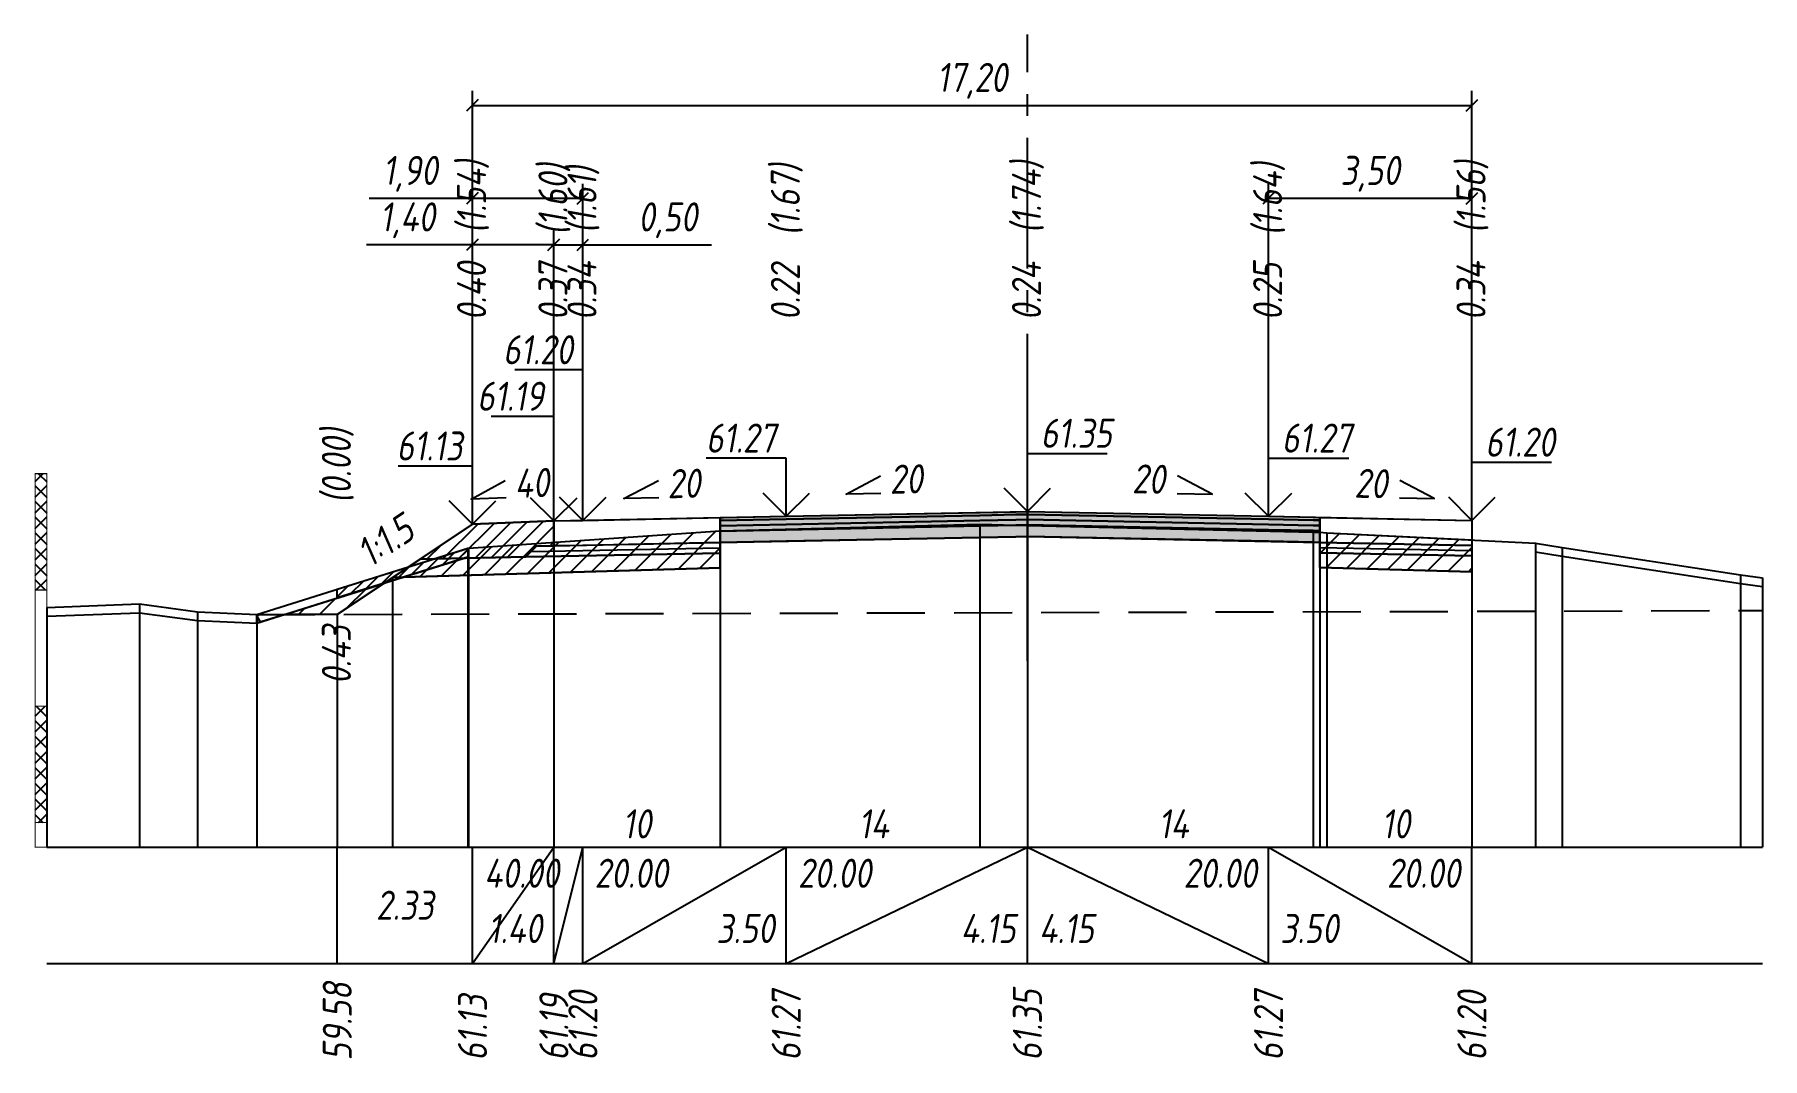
# Model space of a CAD drawing. Extents: x -717 to 1451, y -133302 to 233.
# Drawn here: x 78.9 to 227.6, y -58308.2 to -58220.1 of the extents above; entities that cross this region are included whole.
import ezdxf
from ezdxf.enums import TextEntityAlignment as Align

# ---------------------------------------------------------------- set-up
doc = ezdxf.new("R2010")
doc.units = 0
doc.linetypes.add('осевая2', pattern=[1.125, 0.75, -0.125, 0.125, -0.125])
doc.linetypes.add('штриховая', pattern=[0.75, 0.5, -0.25])
for name, color, linetype in [('Интерполированный поперечник', 2, 'Continuous'), ('Код_514', 1, 'Continuous'), ('Контур_0', 7, 'Continuous'), ('Контур_2521', 7, 'Continuous'), ('Контур_2564', 7, 'Continuous'), ('Контур_2660', 7, 'Continuous'), ('Контур_2665', 7, 'Continuous'), ('Контур_400', 7, 'Continuous'), ('Контур_508', 7, 'Continuous'), ('Контур_512', 7, 'Continuous'), ('Контур_513', 7, 'Continuous'), ('Контур_818', 7, 'Continuous'), ('Красный поперечник', 1, 'Continuous'), ('Линейка абсолютных высот', 7, 'Continuous'), ('Объём_2501', 7, 'Continuous'), ('Объём_2564', 7, 'Continuous'), ('Объём_2650', 7, 'Continuous'), ('Объём_2660', 7, 'Continuous'), ('Объём_2661', 7, 'Continuous'), ('Объём_2665', 7, 'Continuous'), ('Объём_2666', 7, 'Continuous'), ('Объём_2667', 7, 'Continuous'), ('Объём_2668', 7, 'Continuous'), ('Объём_2669', 7, 'Continuous'), ('Объём_2675', 7, 'Continuous'), ('Объём_2753', 7, 'Continuous'), ('Ось', 1, 'осевая2'), ('Откосы', 7, 'Continuous'), ('Отметки покрытия', 7, 'Continuous'), ('Рабочие отметки', 7, 'Continuous'), ('Рабочие отметки доп.', 7, 'Continuous'), ('Слои выравнивания', 7, 'Continuous'), ('Таблица', 7, 'Continuous'), ('Уклоны проезжей части', 7, 'Continuous'), ('Черный поперечник', 3, 'Continuous')]:
    doc.layers.add(name, color=color, linetype=linetype)
for name, color, linetype, true_color in [('Контур_2540', 2, 'Continuous', 0xffff00), ('Контур_2560', 2, 'Continuous', 0xffff00), ('Контур_2561', 7, 'Continuous', 0xff8040), ('Контур_2562', 3, 'Continuous', 0x00ff00), ('Контур_2563', 7, 'Continuous', 0xff8000), ('Контур_2570', 7, 'Continuous', 0x80ff00), ('Контур_2725', 7, 'Continuous', 0x323232), ('Контур_2736', 4, 'Continuous', 0x00ffff), ('Контур_2737', 4, 'Continuous', 0x00ffff), ('Контур_2738', 4, 'Continuous', 0x00ffff), ('Контур_2739', 4, 'Continuous', 0x00ffff), ('Контур_2741', 4, 'Continuous', 0x00ffff), ('Контур_2742', 4, 'Continuous', 0x00ffff), ('Контур_2743', 4, 'Continuous', 0x00ffff), ('Контур_2744', 7, 'Continuous', 0xa4ffff), ('Контур_2745', 7, 'Continuous', 0xa4ffff), ('Контур_2747', 4, 'Continuous', 0x00ffff), ('Контур_2748', 4, 'Continuous', 0x00ffff), ('Контур_2749', 4, 'Continuous', 0x00ffff), ('Контур_2750', 4, 'Continuous', 0x00ffff), ('Контур_2751', 4, 'Continuous', 0x00ffff), ('Контур_2752', 4, 'Continuous', 0x00ffff), ('Контур_2760', 7, 'Continuous', 0x323232), ('Контур_2761', 7, 'Continuous', 0x323232), ('Контур_2762', 7, 'Continuous', 0x323232), ('Контур_2763', 7, 'Continuous', 0x323232), ('Контур_402', 7, 'Continuous', 0xff6464), ('Контур_703', 4, 'Continuous', 0x00ffff), ('Контур_705', 4, 'Continuous', 0x00ffff), ('Контур_707', 4, 'Continuous', 0x00ffff), ('Контур_720', 131, 'Continuous', 0xaaffff), ('Объём_2500', 7, 'Continuous', 0xc0c0c0), ('Объём_2520', 7, 'Continuous', 0x80ffff), ('Объём_2540', 2, 'Continuous', 0xffff00), ('Объём_2560', 2, 'Continuous', 0xffff00), ('Объём_2561', 7, 'Continuous', 0xff8040), ('Объём_2562', 3, 'Continuous', 0x00ff00), ('Объём_2563', 7, 'Continuous', 0xff8000), ('Объём_2570', 7, 'Continuous', 0x80ff00), ('Объём_2600', 7, 'Continuous', 0x808000), ('Объём_2746', 2, 'Continuous', 0xffff00)]:
    doc.layers.add(name, color=color, linetype=linetype, true_color=true_color)
doc.styles.get("Standard").update_dxf_attribs({"font": 'txt', "height": 2.5})
doc.styles.add('М', font='romand.shx', dxfattribs={"width": 0.8, "oblique": 10, "height": 2.5})
doc.dimstyles.new('ISO-25', dxfattribs={"dimtxt": 2.5, "dimasz": 2.5, "dimexe": 1.25, "dimexo": 0.625, "dimtad": 1, "dimtxsty": 'Standard', "dimcen": 2.5, "dimadec": 0, "dimazin": 0, "dimtfac": 1, "dimtmove": 0, "dimatfit": 3, "dimfxl": 1, "dimarcsym": 0})
pattern_1 = [(45.0000013, (0, 0), (-0.67351924, 0.673519211), []), (135.0000003, (0, 0), (-0.673519222, -0.67351923), [])]

# ---------------------------------------------------------------- blocks, each defined once
blk = doc.blocks.new('_Oblique')
at = {"color": 0, "linetype": 'ByBlock', "lineweight": -2}
blk.add_line((-0.5, -0.5), (0.5, 0.5), dxfattribs=at)
blk = doc.blocks.new('*D1393')
at = {"color": 0, "lineweight": -2, "transparency": 16777216}
for p, q in [((116.63, -58261.66), (116.63, -58236.94)), ((123.63, -58261.38), (123.63, -58236.94)), ((116.63, -58238.19), (107.5, -58238.19)), ((123.63, -58238.19), (116.63, -58238.19))]:
    blk.add_line(p, q, dxfattribs=at)
at = {"layer": 'Defpoints', "color": 0, "transparency": 16777216}
for p in [(123.63, -58238.19), (116.63, -58262.29), (123.63, -58262.01)]:
    blk.add_point(p, dxfattribs=at)
at = {"color": 0, "lineweight": -2, "transparency": 16777216, "rotation": 180}
blk.add_blockref('_Oblique', (116.63, -58238.19), dxfattribs=at)
at = {"color": 0, "lineweight": -2, "transparency": 16777216}
blk.add_blockref('_Oblique', (123.63, -58238.19), dxfattribs=at)
at = {"color": 0, "transparency": 16777216, "insert": (111.04, -58236.08), "char_height": 2.5, "width": 8.75, "attachment_point": 5, "style": 'М'}
blk.add_mtext('1,40', dxfattribs=at)
blk = doc.blocks.new('*D1394')
at = {"color": 0, "lineweight": -2, "transparency": 16777216}
for p, q in [((123.63, -58261.38), (123.63, -58236.94)), ((126.13, -58261.33), (126.13, -58236.94)), ((123.63, -58238.19), (126.13, -58238.19)), ((126.13, -58238.19), (137.2, -58238.19))]:
    blk.add_line(p, q, dxfattribs=at)
at = {"layer": 'Defpoints', "color": 0, "transparency": 16777216}
for p in [(126.13, -58238.19), (123.63, -58262.01), (126.13, -58261.96)]:
    blk.add_point(p, dxfattribs=at)
at = {"color": 0, "lineweight": -2, "transparency": 16777216, "rotation": 180}
blk.add_blockref('_Oblique', (123.63, -58238.19), dxfattribs=at)
at = {"color": 0, "lineweight": -2, "transparency": 16777216}
blk.add_blockref('_Oblique', (126.13, -58238.19), dxfattribs=at)
at = {"color": 0, "transparency": 16777216, "insert": (133.44, -58236.08), "char_height": 2.5, "width": 9.1667, "attachment_point": 5, "style": 'М'}
blk.add_mtext('0,50', dxfattribs=at)
blk = doc.blocks.new('*D1395')
at = {"color": 0, "lineweight": -2, "transparency": 16777216}
for p, q in [((185.13, -58260.98), (185.13, -58232.94)), ((202.63, -58261.33), (202.63, -58232.94)), ((202.63, -58234.19), (185.13, -58234.19))]:
    blk.add_line(p, q, dxfattribs=at)
at = {"layer": 'Defpoints', "color": 0, "transparency": 16777216}
for p in [(185.13, -58234.19), (185.13, -58261.61), (202.63, -58261.96)]:
    blk.add_point(p, dxfattribs=at)
at = {"color": 0, "lineweight": -2, "transparency": 16777216, "rotation": 180}
blk.add_blockref('_Oblique', (185.13, -58234.19), dxfattribs=at)
at = {"color": 0, "lineweight": -2, "transparency": 16777216}
blk.add_blockref('_Oblique', (202.63, -58234.19), dxfattribs=at)
at = {"color": 0, "transparency": 16777216, "insert": (193.88, -58232.08), "char_height": 2.5, "width": 9.5833, "attachment_point": 5, "style": 'М'}
blk.add_mtext('3,50', dxfattribs=at)
blk = doc.blocks.new('*D1396')
at = {"color": 0, "lineweight": -2, "transparency": 16777216}
for p, q in [((116.63, -58261.66), (116.63, -58232.94)), ((126.13, -58261.33), (126.13, -58232.94)), ((116.63, -58234.19), (107.74, -58234.19)), ((126.13, -58234.19), (116.63, -58234.19))]:
    blk.add_line(p, q, dxfattribs=at)
at = {"layer": 'Defpoints', "color": 0, "transparency": 16777216}
for p in [(126.13, -58234.19), (116.63, -58262.29), (126.13, -58261.96)]:
    blk.add_point(p, dxfattribs=at)
at = {"color": 0, "lineweight": -2, "transparency": 16777216, "rotation": 180}
blk.add_blockref('_Oblique', (116.63, -58234.19), dxfattribs=at)
at = {"color": 0, "lineweight": -2, "transparency": 16777216}
blk.add_blockref('_Oblique', (126.13, -58234.19), dxfattribs=at)
at = {"color": 0, "transparency": 16777216, "insert": (111.28, -58232.08), "char_height": 2.5, "width": 8.75, "attachment_point": 5, "style": 'М'}
blk.add_mtext('1,90', dxfattribs=at)
blk = doc.blocks.new('*D1397')
at = {"color": 0, "lineweight": -2, "transparency": 16777216}
for p, q in [((116.63, -58261.66), (116.63, -58224.94)), ((202.63, -58261.33), (202.63, -58224.94)), ((116.63, -58226.19), (202.63, -58226.19))]:
    blk.add_line(p, q, dxfattribs=at)
at = {"layer": 'Defpoints', "color": 0, "transparency": 16777216}
for p in [(202.63, -58226.19), (116.63, -58262.29), (202.63, -58261.96)]:
    blk.add_point(p, dxfattribs=at)
at = {"color": 0, "lineweight": -2, "transparency": 16777216, "rotation": 180}
blk.add_blockref('_Oblique', (116.63, -58226.19), dxfattribs=at)
at = {"color": 0, "lineweight": -2, "transparency": 16777216}
blk.add_blockref('_Oblique', (202.63, -58226.19), dxfattribs=at)
at = {"color": 0, "transparency": 16777216, "insert": (159.63, -58224.08), "char_height": 2.5, "width": 11.25, "attachment_point": 5, "style": 'М'}
blk.add_mtext('17,20', dxfattribs=at)

msp = doc.modelspace()

# ---------------------------------------------------------------- hatches: boundary and pattern name
at = {"layer": 'Линейка абсолютных высот'}
h = msp.add_hatch(dxfattribs=at)
h.set_pattern_fill('ANSI37', scale=0.3, style=0)
h.set_pattern_definition(pattern_1)
h.paths.add_polyline_path([(80, -58267.877), (80, -58257.877), (79, -58257.877), (79, -58267.877)])
h = msp.add_hatch(dxfattribs=at)
h.set_pattern_fill('ANSI37', scale=0.3, style=0)
h.set_pattern_definition(pattern_1)
h.paths.add_polyline_path([(80, -58287.877), (80, -58277.877), (79, -58277.877), (79, -58287.877)])
at = {"layer": 'Объём_2563'}
h = msp.add_hatch(dxfattribs=at)
h.set_pattern_fill('ANSI31', color=256, scale=0.3)
h.paths.add_polyline_path([(116.634, -58262.225), (123.634, -58261.945), (123.634, -58264.095), (122.134, -58264.125), (121.215, -58265.044), (112.134, -58265.225)])
at = {"layer": 'Объём_2570'}
h = msp.add_hatch(dxfattribs=at)
h.set_pattern_fill('ANSI31', color=256, scale=0.2)
h.paths.add_polyline_path([(116.278, -58265.022), (105, -58268.571), (105, -58267.821), (116.278, -58264.272)])
at = {"layer": 'Объём_2600'}
h = msp.add_hatch(dxfattribs=at)
h.set_pattern_fill('ANSI31', color=6, scale=0.4)
h.paths.add_polyline_path([(137.939, -58265.974), (110.657, -58266.792), (116.278, -58265.022), (116.278, -58264.272), (137.939, -58262.799)])
h = msp.add_hatch(dxfattribs=at)
h.set_pattern_fill('ANSI31', color=6, scale=0.4)
h.paths.add_polyline_path([(190.156, -58262.952), (202.634, -58263.577), (202.634, -58266.328), (189.545, -58265.935), (189.545, -58262.911)])
h = msp.add_hatch(dxfattribs=at)
h.set_pattern_fill('ANSI31', color=6, scale=0.4)
h.paths.add_polyline_path([(109.003, -58267.312), (105, -58269.981), (100.478, -58269.993)])
h = msp.add_hatch(dxfattribs=at)
h.set_pattern_fill('HONEY', color=5, scale=0.3)
h.paths.add_polyline_path([(98.072, -58270.75), (98.072, -58270), (100.478, -58269.993)])
at = {"layer": 'Слои выравнивания'}
for color, points in [(2, [(137.939, -58261.659), (143.634, -58261.545), (160.29, -58261.212), (163.376, -58261.15), (164.384, -58261.13), (164.384, -58261.38), (163.376, -58261.4), (160.29, -58261.462), (143.634, -58261.795), (137.939, -58261.909)]), (3, [(137.939, -58261.909), (143.634, -58261.795), (160.29, -58261.462), (163.376, -58261.4), (164.384, -58261.38), (164.384, -58261.83), (163.376, -58261.85), (160.29, -58261.912), (143.634, -58262.245), (137.939, -58262.359)]), (2, [(164.384, -58261.13), (185.134, -58261.545), (188.982, -58261.622), (189.545, -58261.634), (189.545, -58261.884), (188.982, -58261.872), (185.134, -58261.795), (164.384, -58261.38)]), (3, [(164.384, -58261.38), (185.134, -58261.795), (188.982, -58261.872), (189.545, -58261.884), (189.545, -58262.334), (188.982, -58262.322), (185.134, -58262.245), (164.384, -58261.83)]), (4, [(137.939, -58262.359), (143.634, -58262.245), (160.29, -58261.912), (163.376, -58261.85), (164.384, -58261.83), (164.384, -58262.28), (163.376, -58262.3), (160.29, -58262.362), (143.634, -58262.695), (137.939, -58262.809)]), (5, [(137.939, -58262.809), (143.634, -58262.695), (160.29, -58262.362), (163.376, -58262.3), (164.384, -58262.28), (164.384, -58263.28), (163.376, -58263.3), (160.29, -58263.362), (143.634, -58263.695), (137.939, -58263.809)]), (4, [(164.384, -58261.83), (185.134, -58262.245), (188.982, -58262.322), (189.545, -58262.334), (189.545, -58262.784), (188.982, -58262.772), (185.134, -58262.695), (164.384, -58262.28)]), (5, [(164.384, -58262.28), (185.134, -58262.695), (188.982, -58262.772), (189.545, -58262.784), (189.545, -58263.784), (188.982, -58263.772), (185.134, -58263.695), (164.384, -58263.28)])]:
    msp.add_hatch(color=color, dxfattribs=at).paths.add_polyline_path(points)

# ---------------------------------------------------------------- linework, layer by layer
at = {"layer": 'Интерполированный поперечник', "linetype": 'штриховая', "ltscale": 10, "flags": 128}
msp.add_lwpolyline([(98.072, -58270), (227.634, -58269.646)], dxfattribs=at)
at = {"layer": 'Код_514'}
for p, q in [((105, -58300), (105, -58290)), ((116.634, -58300), (116.634, -58290)), ((116.634, -58300), (123.634, -58290)), ((123.634, -58300), (123.634, -58290)), ((123.634, -58300), (126.134, -58290)), ((126.134, -58300), (126.134, -58290)), ((126.134, -58300), (143.634, -58290)), ((143.634, -58300), (143.634, -58290)), ((143.634, -58300), (164.384, -58290)), ((164.384, -58300), (164.384, -58290)), ((164.384, -58290), (185.134, -58300)), ((185.134, -58300), (185.134, -58290)), ((185.134, -58290), (202.634, -58300)), ((202.634, -58300), (202.634, -58290))]:
    msp.add_line(p, q, dxfattribs=at)
at = {"layer": 'Контур_0', "flags": 128}
for points in [[(126.134, -58264.045), (123.634, -58264.095), (123.634, -58261.945), (137.939, -58261.659), (137.939, -58263.809), (126.134, -58264.045), (126.134, -58264.045)], [(202.634, -58264.045), (189.545, -58263.784), (189.545, -58261.634), (189.545, -58261.634), (189.545, -58261.634), (202.634, -58261.895), (202.634, -58264.045)], [(116.634, -58262.225), (105, -58269.981), (105, -58269.981), (105, -58269.981), (105, -58269.981), (105, -58269.981), (105, -58269.981), (105, -58269.981), (105, -58269.981), (105, -58269.981), (105, -58269.981), (105, -58269.981), (105, -58269.981), (105, -58269.981), (105, -58269.981), (105, -58269.981)], [(116.634, -58262.225), (105, -58269.981), (105, -58269.981), (105, -58269.981), (105, -58269.981), (105, -58269.981), (105, -58269.981), (105, -58269.981), (105, -58269.981), (105, -58269.981), (105, -58269.981), (105, -58269.981), (105, -58269.981), (105, -58269.981), (105, -58269.981), (105, -58269.981), (105, -58269.981), (105, -58269.981), (105, -58269.981), (105, -58269.981), (105, -58269.981), (105, -58269.981), (105, -58269.981), (105, -58269.981), (105, -58269.981), (105, -58269.981), (105, -58269.981), (105, -58269.981), (105, -58269.981), (105, -58269.981)], [(202.634, -58261.895), (202.634, -58265.945)], [(112.134, -58265.225), (121.215, -58265.044), (122.134, -58264.125), (123.634, -58264.095)], [(122.134, -58264.125), (137.939, -58263.809), (137.939, -58264.709), (121.215, -58265.044), (122.134, -58264.125), (122.134, -58264.125)], [(202.634, -58264.945), (189.545, -58264.684), (189.545, -58263.784), (202.634, -58264.045), (202.634, -58264.945)]]:
    msp.add_lwpolyline(points, dxfattribs=at)
at = {"layer": 'Контур_2521', "color": 250, "flags": 128}
for points in [[(121.674, -58264.584), (137.939, -58264.259)], [(189.545, -58264.234), (202.634, -58264.495)]]:
    msp.add_lwpolyline(points, dxfattribs=at)
at = {"layer": 'Контур_2540', "flags": 128}
for points in [[(121.215, -58265.044), (137.939, -58264.709), (137.939, -58265.974), (109.742, -58266.82), (112.134, -58265.225), (121.215, -58265.044), (121.215, -58265.044)], [(202.634, -58266.328), (189.545, -58265.935), (189.545, -58264.684), (189.545, -58264.684), (189.545, -58264.684), (202.634, -58264.945), (202.634, -58266.328)]]:
    msp.add_lwpolyline(points, dxfattribs=at)
at = {"layer": 'Контур_2560', "flags": 128}
msp.add_lwpolyline([(116.634, -58262.225), (116.634, -58262.225), (116.634, -58262.225), (123.634, -58261.945)], dxfattribs=at)
at = {"layer": 'Контур_2561', "flags": 128}
msp.add_lwpolyline([(123.634, -58261.945), (123.634, -58261.945), (116.634, -58262.225), (116.634, -58262.225), (123.634, -58261.945)], dxfattribs=at)
at = {"layer": 'Контур_2562', "flags": 128}
msp.add_lwpolyline([(116.634, -58262.225), (116.634, -58262.225), (116.634, -58262.225), (116.634, -58262.225), (116.634, -58262.225)], dxfattribs=at)
at = {"layer": 'Контур_2563', "flags": 128}
msp.add_lwpolyline([(116.634, -58262.225), (123.634, -58261.945), (123.634, -58264.095), (122.134, -58264.125), (121.215, -58265.044), (112.134, -58265.225), (116.634, -58262.225), (116.634, -58262.225)], dxfattribs=at)
at = {"layer": 'Контур_2564', "flags": 128}
msp.add_lwpolyline([(116.634, -58262.225), (123.634, -58261.945)], dxfattribs=at)
at = {"layer": 'Контур_2570', "flags": 128}
msp.add_lwpolyline([(80, -58270.126), (87.978, -58269.836), (92.965, -58270.517), (98.072, -58270.75), (98.072, -58270.75), (116.237, -58265.037), (116.278, -58265.022), (116.278, -58264.272), (137.939, -58262.799), (160.29, -58262.228), (164.384, -58262.324), (188.982, -58262.898), (189.545, -58262.911), (190.156, -58262.952), (208.109, -58263.852), (208.109, -58264.602), (210.401, -58264.976), (225.733, -58267.332), (227.634, -58267.589)], dxfattribs=at)
at = {"layer": 'Контур_2660', "flags": 128}
for points in [[(109.742, -58266.82), (137.939, -58265.974)], [(189.545, -58265.935), (202.634, -58266.328)]]:
    msp.add_lwpolyline(points, dxfattribs=at)
at = {"layer": 'Контур_2665', "flags": 128}
msp.add_lwpolyline([(116.634, -58262.225), (116.634, -58262.225)], dxfattribs=at)
at = {"layer": 'Контур_2725', "flags": 128}
msp.add_lwpolyline([(137.939, -58263.809), (143.634, -58263.695), (160.29, -58263.362), (163.376, -58263.3), (164.384, -58263.28), (185.134, -58263.695), (188.982, -58263.772), (189.545, -58263.784)], dxfattribs=at)
at = {"layer": 'Контур_2736', "flags": 128}
msp.add_lwpolyline([(116.634, -58262.225), (105, -58269.981)], dxfattribs=at)
at = {"layer": 'Контур_2737', "flags": 128}
msp.add_lwpolyline([(105, -58269.981), (105, -58269.981)], dxfattribs=at)
at = {"layer": 'Контур_2738', "flags": 128}
msp.add_lwpolyline([(105, -58269.981), (105, -58269.981)], dxfattribs=at)
at = {"layer": 'Контур_2739', "flags": 128}
msp.add_lwpolyline([(105, -58269.981), (105, -58269.981)], dxfattribs=at)
at = {"layer": 'Контур_2741', "flags": 128}
msp.add_lwpolyline([(105, -58269.981), (105, -58269.981)], dxfattribs=at)
at = {"layer": 'Контур_2742', "flags": 128}
msp.add_lwpolyline([(105, -58269.981), (105, -58269.981)], dxfattribs=at)
at = {"layer": 'Контур_2743', "flags": 128}
msp.add_lwpolyline([(105, -58269.981), (105, -58269.981)], dxfattribs=at)
at = {"layer": 'Контур_2744', "flags": 128}
msp.add_lwpolyline([(105, -58269.981), (105, -58269.981)], dxfattribs=at)
msp.add_lwpolyline([(105, -58269.981), (105, -58269.981)], dxfattribs=at)
msp.add_lwpolyline([(105, -58269.981), (105, -58269.981)], dxfattribs=at)
msp.add_lwpolyline([(105, -58269.981), (105, -58269.981)], dxfattribs=at)
msp.add_lwpolyline([(105, -58269.981), (105, -58269.981)], dxfattribs=at)
msp.add_lwpolyline([(105, -58269.981), (105, -58269.981)], dxfattribs=at)
at = {"layer": 'Контур_2745', "flags": 128}
msp.add_lwpolyline([(105, -58269.981), (105, -58269.981)], dxfattribs=at)
msp.add_lwpolyline([(105, -58269.981), (105, -58269.981)], dxfattribs=at)
msp.add_lwpolyline([(105, -58269.981), (105, -58269.981)], dxfattribs=at)
msp.add_lwpolyline([(105, -58269.981), (105, -58269.981)], dxfattribs=at)
msp.add_lwpolyline([(105, -58269.981), (105, -58269.981)], dxfattribs=at)
msp.add_lwpolyline([(105, -58269.981), (105, -58269.981)], dxfattribs=at)
at = {"layer": 'Контур_2747', "flags": 128}
msp.add_lwpolyline([(105, -58269.981), (105, -58269.981)], dxfattribs=at)
at = {"layer": 'Контур_2748', "flags": 128}
msp.add_lwpolyline([(105, -58269.981), (105, -58269.981)], dxfattribs=at)
at = {"layer": 'Контур_2749', "flags": 128}
msp.add_lwpolyline([(105, -58269.981), (105, -58269.981)], dxfattribs=at)
at = {"layer": 'Контур_2750', "flags": 128}
msp.add_lwpolyline([(105, -58269.981), (105, -58269.981)], dxfattribs=at)
at = {"layer": 'Контур_2751', "flags": 128}
msp.add_lwpolyline([(105, -58269.981), (105, -58269.981)], dxfattribs=at)
at = {"layer": 'Контур_2752', "flags": 128}
msp.add_lwpolyline([(105, -58269.981), (105, -58269.981)], dxfattribs=at)
at = {"layer": 'Контур_2760', "flags": 128}
msp.add_lwpolyline([(137.939, -58261.659), (143.634, -58261.545), (160.29, -58261.212), (163.376, -58261.15), (164.384, -58261.13), (185.134, -58261.545), (188.982, -58261.622), (189.545, -58261.634)], dxfattribs=at)
at = {"layer": 'Контур_2761', "flags": 128}
msp.add_lwpolyline([(137.939, -58261.909), (143.634, -58261.795), (160.29, -58261.462), (163.376, -58261.4), (164.384, -58261.38), (185.134, -58261.795), (188.982, -58261.872), (189.545, -58261.884)], dxfattribs=at)
at = {"layer": 'Контур_2762', "flags": 128}
msp.add_lwpolyline([(137.939, -58262.359), (143.634, -58262.245), (160.29, -58261.912), (163.376, -58261.85), (164.384, -58261.83), (185.134, -58262.245), (188.982, -58262.322), (189.545, -58262.334)], dxfattribs=at)
at = {"layer": 'Контур_2763', "flags": 128}
msp.add_lwpolyline([(137.939, -58262.809), (143.634, -58262.695), (160.29, -58262.362), (163.376, -58262.3), (164.384, -58262.28), (185.134, -58262.695), (188.982, -58262.772), (189.545, -58262.784)], dxfattribs=at)
at = {"layer": 'Контур_400', "flags": 128}
for points in [[(123.634, -58261.945), (126.134, -58261.895), (126.134, -58261.895), (126.134, -58261.895), (126.134, -58261.895), (126.134, -58261.895), (126.134, -58261.895), (143.634, -58261.545), (164.384, -58261.13)], [(164.384, -58261.13), (185.134, -58261.545), (202.634, -58261.895)]]:
    msp.add_lwpolyline(points, dxfattribs=at)
at = {"layer": 'Контур_402', "flags": 128}
msp.add_lwpolyline([(109.742, -58266.82), (137.939, -58265.974), (137.939, -58263.809), (164.384, -58263.28), (189.545, -58263.784), (189.545, -58265.935), (202.634, -58266.328)], dxfattribs=at)
at = {"layer": 'Контур_508', "flags": 128}
msp.add_lwpolyline([(105, -58269.981), (109.742, -58266.82), (137.939, -58265.974), (137.939, -58263.809), (164.384, -58263.28), (189.545, -58263.784), (189.545, -58265.935), (202.634, -58266.328)], dxfattribs=at)
at = {"layer": 'Контур_512', "flags": 128}
for points in [[(105, -58269.981), (109.742, -58266.82), (137.939, -58265.974)], [(189.545, -58265.935), (202.634, -58266.328)]]:
    msp.add_lwpolyline(points, dxfattribs=at)
at = {"layer": 'Контур_513', "flags": 128}
msp.add_lwpolyline([(105, -58269.981), (109.742, -58266.82), (137.939, -58265.974), (137.939, -58263.809), (164.384, -58263.28), (189.545, -58263.784), (189.545, -58265.935), (202.634, -58266.328)], dxfattribs=at)
at = {"layer": 'Контур_703', "flags": 128}
for points in [[(116.634, -58262.225), (105, -58269.981)], [(105, -58269.981), (105, -58269.981)]]:
    msp.add_lwpolyline(points, dxfattribs=at)
at = {"layer": 'Контур_705', "flags": 128}
msp.add_lwpolyline([(105, -58269.981), (105, -58269.981)], dxfattribs=at)
at = {"layer": 'Контур_707', "flags": 128}
msp.add_lwpolyline([(105, -58269.981), (105, -58269.981)], dxfattribs=at)
at = {"layer": 'Контур_720', "flags": 128}
msp.add_lwpolyline([(105, -58269.981), (105, -58269.981)], dxfattribs=at)
at = {"layer": 'Контур_818', "flags": 128}
msp.add_lwpolyline([(105, -58268.571), (116.237, -58265.037), (116.278, -58265.022), (116.278, -58264.272), (137.939, -58262.799), (160.29, -58262.228), (164.384, -58262.324), (188.982, -58262.898), (189.545, -58262.911), (190.156, -58262.952), (202.634, -58263.577)], dxfattribs=at)
at = {"layer": 'Красный поперечник'}
for p, q in [((126.134, -58261.895), (143.634, -58261.545)), ((143.634, -58261.545), (164.384, -58261.13)), ((164.384, -58261.13), (185.134, -58261.545)), ((185.134, -58261.545), (202.634, -58261.895)), ((105, -58269.981), (116.634, -58262.225)), ((116.634, -58262.225), (123.634, -58261.945)), ((123.634, -58261.945), (126.134, -58261.895)), ((137.939, -58265.974), (137.939, -58290)), ((189.545, -58265.935), (189.545, -58290)), ((109.742, -58266.82), (109.742, -58290)), ((202.634, -58266.328), (202.634, -58290)), ((105, -58269.981), (105, -58290))]:
    msp.add_line(p, q, dxfattribs=at)
at = {"layer": 'Линейка абсолютных высот', "color": 7, "const_width": 0.1, "flags": 128}
for points in [[(80, -58267.877), (80, -58257.877), (79, -58257.877), (79, -58267.877), (80, -58267.877)], [(80, -58277.877), (80, -58267.877), (79, -58267.877), (79, -58277.877), (80, -58277.877)], [(80, -58287.877), (80, -58277.877), (79, -58277.877), (79, -58287.877), (80, -58287.877)], [(80, -58290), (80, -58287.877), (79, -58287.877), (79, -58290), (80, -58290)]]:
    msp.add_lwpolyline(points, dxfattribs=at)
at = {"layer": 'Объём_2500', "flags": 128}
for points in [[(126.134, -58264.045), (123.634, -58264.095), (123.634, -58261.945), (137.939, -58261.659), (137.939, -58263.809), (126.134, -58264.045), (126.134, -58264.045)], [(202.634, -58264.045), (189.545, -58263.784), (189.545, -58261.634), (189.545, -58261.634), (189.545, -58261.634), (202.634, -58261.895), (202.634, -58264.045)]]:
    msp.add_lwpolyline(points, dxfattribs=at)
at = {"layer": 'Объём_2501', "flags": 128}
for points in [[(123.634, -58261.945), (126.134, -58261.895), (126.134, -58261.895), (126.134, -58261.895), (126.134, -58261.895), (126.134, -58261.895), (126.134, -58261.895), (143.634, -58261.545), (164.384, -58261.13)], [(164.384, -58261.13), (185.134, -58261.545), (202.634, -58261.895)]]:
    msp.add_lwpolyline(points, dxfattribs=at)
at = {"layer": 'Объём_2520', "color": 250, "flags": 128}
for points in [[(122.134, -58264.125), (137.939, -58263.809), (137.939, -58264.709), (121.215, -58265.044), (122.134, -58264.125), (122.134, -58264.125)], [(202.634, -58264.945), (189.545, -58264.684), (189.545, -58263.784), (202.634, -58264.045), (202.634, -58264.945)]]:
    msp.add_lwpolyline(points, dxfattribs=at)
at = {"layer": 'Объём_2540', "flags": 128}
for points in [[(121.215, -58265.044), (137.939, -58264.709), (137.939, -58265.974), (109.742, -58266.82), (112.134, -58265.225), (121.215, -58265.044), (121.215, -58265.044)], [(202.634, -58266.328), (189.545, -58265.935), (189.545, -58264.684), (189.545, -58264.684), (189.545, -58264.684), (202.634, -58264.945), (202.634, -58266.328)]]:
    msp.add_lwpolyline(points, dxfattribs=at)
at = {"layer": 'Объём_2560', "flags": 128}
msp.add_lwpolyline([(116.634, -58262.225), (116.634, -58262.225), (116.634, -58262.225), (123.634, -58261.945)], dxfattribs=at)
at = {"layer": 'Объём_2561', "flags": 128}
msp.add_lwpolyline([(123.634, -58261.945), (123.634, -58261.945), (116.634, -58262.225), (116.634, -58262.225), (123.634, -58261.945)], dxfattribs=at)
at = {"layer": 'Объём_2562', "flags": 128}
msp.add_lwpolyline([(116.634, -58262.225), (116.634, -58262.225), (116.634, -58262.225), (116.634, -58262.225), (116.634, -58262.225)], dxfattribs=at)
at = {"layer": 'Объём_2563', "color": 250, "flags": 128}
msp.add_lwpolyline([(116.634, -58262.225), (123.634, -58261.945), (123.634, -58264.095), (122.134, -58264.125), (121.215, -58265.044), (112.134, -58265.225), (116.634, -58262.225), (116.634, -58262.225)], dxfattribs=at)
at = {"layer": 'Объём_2564', "flags": 128}
msp.add_lwpolyline([(116.634, -58262.225), (123.634, -58261.945)], dxfattribs=at)
at = {"layer": 'Объём_2570', "flags": 128}
msp.add_lwpolyline([(116.278, -58265.022), (105, -58268.571), (105, -58267.821), (116.278, -58264.272), (116.278, -58265.022), (116.278, -58265.022)], dxfattribs=at)
at = {"layer": 'Объём_2600', "color": 5, "flags": 128}
for points in [[(109.003, -58267.312), (109.742, -58266.82), (110.657, -58266.792), (109.003, -58267.312), (109.003, -58267.312)], [(98.072, -58270.75), (98.072, -58270), (100.478, -58269.993), (98.072, -58270.75), (98.072, -58270.75)]]:
    msp.add_lwpolyline(points, dxfattribs=at)
at = {"layer": 'Объём_2650', "color": 6, "flags": 128}
for points in [[(137.939, -58265.974), (110.657, -58266.792), (116.278, -58265.022), (116.278, -58264.272), (137.939, -58262.799), (137.939, -58265.974), (137.939, -58265.974)], [(190.156, -58262.952), (202.634, -58263.577), (202.634, -58266.328), (189.545, -58265.935), (189.545, -58262.911), (190.156, -58262.952), (190.156, -58262.952)], [(109.003, -58267.312), (105, -58269.981), (100.478, -58269.993), (109.003, -58267.312), (109.003, -58267.312)]]:
    msp.add_lwpolyline(points, dxfattribs=at)
at = {"layer": 'Объём_2660', "flags": 128}
for points in [[(109.742, -58266.82), (137.939, -58265.974)], [(189.545, -58265.935), (202.634, -58266.328)]]:
    msp.add_lwpolyline(points, dxfattribs=at)
at = {"layer": 'Объём_2661', "flags": 128}
msp.add_lwpolyline([(116.634, -58262.225), (105, -58269.981)], dxfattribs=at)
at = {"layer": 'Объём_2665', "flags": 128}
msp.add_lwpolyline([(116.634, -58262.225), (116.634, -58262.225)], dxfattribs=at)
at = {"layer": 'Объём_2666', "flags": 128}
msp.add_lwpolyline([(116.634, -58262.225), (105, -58269.981)], dxfattribs=at)
at = {"layer": 'Объём_2667', "flags": 128}
msp.add_lwpolyline([(105, -58269.981), (105, -58269.981)], dxfattribs=at)
msp.add_lwpolyline([(105, -58269.981), (105, -58269.981)], dxfattribs=at)
at = {"layer": 'Объём_2668', "flags": 128}
msp.add_lwpolyline([(105, -58269.981), (105, -58269.981)], dxfattribs=at)
msp.add_lwpolyline([(105, -58269.981), (105, -58269.981)], dxfattribs=at)
at = {"layer": 'Объём_2669', "flags": 128}
msp.add_lwpolyline([(105, -58269.981), (105, -58269.981)], dxfattribs=at)
msp.add_lwpolyline([(105, -58269.981), (105, -58269.981)], dxfattribs=at)
at = {"layer": 'Объём_2675', "flags": 128}
msp.add_lwpolyline([(105, -58269.981), (105, -58269.981)], dxfattribs=at)
msp.add_lwpolyline([(105, -58269.981), (105, -58269.981)], dxfattribs=at)
msp.add_lwpolyline([(105, -58269.981), (105, -58269.981)], dxfattribs=at)
msp.add_lwpolyline([(105, -58269.981), (105, -58269.981)], dxfattribs=at)
msp.add_lwpolyline([(105, -58269.981), (105, -58269.981)], dxfattribs=at)
msp.add_lwpolyline([(105, -58269.981), (105, -58269.981)], dxfattribs=at)
msp.add_lwpolyline([(105, -58269.981), (105, -58269.981)], dxfattribs=at)
msp.add_lwpolyline([(105, -58269.981), (105, -58269.981)], dxfattribs=at)
msp.add_lwpolyline([(105, -58269.981), (105, -58269.981)], dxfattribs=at)
msp.add_lwpolyline([(105, -58269.981), (105, -58269.981)], dxfattribs=at)
msp.add_lwpolyline([(105, -58269.981), (105, -58269.981)], dxfattribs=at)
msp.add_lwpolyline([(105, -58269.981), (105, -58269.981)], dxfattribs=at)
at = {"layer": 'Объём_2746', "flags": 128}
for points in [[(137.939, -58265.974), (110.657, -58266.792), (116.278, -58265.022), (116.278, -58264.272), (137.939, -58262.799), (137.939, -58265.974), (137.939, -58265.974)], [(189.545, -58262.911), (190.156, -58262.952), (202.634, -58263.577), (202.634, -58266.328), (189.545, -58265.935), (189.545, -58262.911), (189.545, -58262.911)]]:
    msp.add_lwpolyline(points, dxfattribs=at)
at = {"layer": 'Объём_2753', "flags": 128}
for points in [[(137.939, -58261.659), (137.939, -58261.659)], [(189.545, -58261.634), (189.545, -58261.634)]]:
    msp.add_lwpolyline(points, dxfattribs=at)
at = {"layer": 'Ось', "ltscale": 15}
msp.add_line((164.384, -58273.971), (164.384, -58220.101), dxfattribs=at)
at = {"layer": 'Откосы', "color": 1, "flags": 128}
for points in [[(119.519, -58259.961), (116.521, -58260.081), (119.459, -58258.462)], [(132.658, -58259.954), (129.658, -58260.014), (132.628, -58258.454)], [(151.783, -58259.571), (148.783, -58259.631), (151.753, -58258.071)], [(177.272, -58259.571), (180.271, -58259.631), (177.302, -58258.071)], [(196.397, -58259.954), (199.396, -58260.014), (196.427, -58258.454)]]:
    msp.add_lwpolyline(points, dxfattribs=at)
at = {"layer": 'Отметки покрытия', "color": 1}
for p, q in [((126.134, -58248.945), (120.284, -58248.945)), ((126.134, -58261.895), (126.134, -58248.945)), ((123.634, -58252.945), (118.234, -58252.945)), ((123.634, -58261.945), (123.634, -58252.945)), ((116.634, -58257.225), (110.234, -58257.225)), ((116.634, -58262.225), (116.634, -58257.225)), ((143.634, -58256.545), (136.734, -58256.545)), ((143.634, -58261.545), (143.634, -58256.545)), ((164.384, -58261.13), (164.384, -58256.13)), ((164.384, -58256.13), (171.234, -58256.13)), ((185.134, -58261.545), (185.134, -58256.545)), ((185.134, -58256.545), (192.034, -58256.545)), ((202.634, -58261.895), (202.634, -58256.895)), ((202.634, -58256.895), (209.484, -58256.895)), ((123.634, -58261.945), (121.634, -58259.945)), ((123.634, -58261.945), (125.634, -58259.945)), ((126.134, -58261.895), (124.134, -58259.895)), ((126.134, -58261.895), (128.134, -58259.895)), ((143.634, -58261.545), (141.634, -58259.545)), ((143.634, -58261.545), (145.634, -58259.545)), ((164.384, -58261.13), (162.384, -58259.13)), ((164.384, -58261.13), (166.384, -58259.13)), ((185.134, -58261.545), (183.134, -58259.545)), ((185.134, -58261.545), (187.134, -58259.545)), ((202.634, -58261.895), (200.634, -58259.895)), ((202.634, -58261.895), (204.634, -58259.895)), ((116.634, -58262.225), (114.634, -58260.225)), ((116.634, -58262.225), (118.634, -58260.225))]:
    msp.add_line(p, q, dxfattribs=at)
at = {"layer": 'Слои выравнивания'}
for p, q in [((137.939, -58261.659), (137.939, -58290)), ((164.384, -58261.13), (164.384, -58290)), ((189.545, -58261.634), (189.545, -58290)), ((123.634, -58261.945), (123.634, -58290)), ((202.634, -58261.895), (202.634, -58290))]:
    msp.add_line(p, q, dxfattribs=at)
at = {"layer": 'Слои выравнивания', "color": 2, "flags": 128}
for points in [[(137.939, -58261.659), (143.634, -58261.545), (160.29, -58261.212), (163.376, -58261.15), (164.384, -58261.13), (164.384, -58261.38), (163.376, -58261.4), (160.29, -58261.462), (143.634, -58261.795), (137.939, -58261.909)], [(164.384, -58261.13), (185.134, -58261.545), (188.982, -58261.622), (189.545, -58261.634), (189.545, -58261.884), (188.982, -58261.872), (185.134, -58261.795), (164.384, -58261.38)]]:
    msp.add_lwpolyline(points, close=True, dxfattribs=at)
at = {"layer": 'Слои выравнивания', "color": 3, "flags": 128}
for points in [[(137.939, -58261.909), (143.634, -58261.795), (160.29, -58261.462), (163.376, -58261.4), (164.384, -58261.38), (164.384, -58261.83), (163.376, -58261.85), (160.29, -58261.912), (143.634, -58262.245), (137.939, -58262.359)], [(164.384, -58261.38), (185.134, -58261.795), (188.982, -58261.872), (189.545, -58261.884), (189.545, -58262.334), (188.982, -58262.322), (185.134, -58262.245), (164.384, -58261.83)]]:
    msp.add_lwpolyline(points, close=True, dxfattribs=at)
at = {"layer": 'Слои выравнивания', "color": 4, "flags": 128}
for points in [[(137.939, -58262.359), (143.634, -58262.245), (160.29, -58261.912), (163.376, -58261.85), (164.384, -58261.83), (164.384, -58262.28), (163.376, -58262.3), (160.29, -58262.362), (143.634, -58262.695), (137.939, -58262.809)], [(164.384, -58261.83), (185.134, -58262.245), (188.982, -58262.322), (189.545, -58262.334), (189.545, -58262.784), (188.982, -58262.772), (185.134, -58262.695), (164.384, -58262.28)]]:
    msp.add_lwpolyline(points, close=True, dxfattribs=at)
at = {"layer": 'Слои выравнивания', "color": 5, "flags": 128}
for points in [[(137.939, -58262.809), (143.634, -58262.695), (160.29, -58262.362), (163.376, -58262.3), (164.384, -58262.28), (164.384, -58263.28), (163.376, -58263.3), (160.29, -58263.362), (143.634, -58263.695), (137.939, -58263.809)], [(164.384, -58262.28), (185.134, -58262.695), (188.982, -58262.772), (189.545, -58262.784), (189.545, -58263.784), (188.982, -58263.772), (185.134, -58263.695), (164.384, -58263.28)]]:
    msp.add_lwpolyline(points, close=True, dxfattribs=at)
at = {"layer": 'Таблица'}
for p, q in [((80, -58290), (227.634, -58290)), ((80, -58300), (227.634, -58300))]:
    msp.add_line(p, q, dxfattribs=at)
at = {"layer": 'Черный поперечник', "color": 7}
for p, q in [((137.939, -58262.799), (137.939, -58290)), ((160.29, -58262.228), (160.29, -58290)), ((164.384, -58262.324), (164.384, -58290)), ((188.982, -58262.898), (188.982, -58290)), ((189.545, -58262.911), (189.545, -58290)), ((190.156, -58262.952), (190.156, -58290)), ((116.237, -58264.287), (116.237, -58290)), ((116.278, -58264.272), (116.278, -58290)), ((208.109, -58263.852), (208.109, -58290)), ((210.401, -58264.226), (210.401, -58290)), ((225.733, -58266.582), (225.733, -58290)), ((227.634, -58266.839), (227.634, -58290)), ((87.978, -58269.086), (87.978, -58290)), ((80, -58269.376), (80, -58290)), ((92.965, -58269.767), (92.965, -58290)), ((98.072, -58270), (98.072, -58290))]:
    msp.add_line(p, q, dxfattribs=at)
at = {"layer": 'Черный поперечник', "flags": 128}
msp.add_lwpolyline([(80, -58269.376), (87.978, -58269.086), (92.965, -58269.767), (98.072, -58270), (116.237, -58264.287), (116.278, -58264.272), (137.939, -58262.799), (160.29, -58262.228), (164.384, -58262.324), (188.982, -58262.898), (189.545, -58262.911), (190.156, -58262.952), (208.109, -58263.852), (210.401, -58264.226), (225.733, -58266.582), (227.634, -58266.839)], dxfattribs=at)

# ---------------------------------------------------------------- texts
at = {"layer": 'Код_514', "style": 'М', "oblique": 10, "width": 0.8}
for s, p in [('40.00', (117.634, -58291)), ('20.00', (127.134, -58291)), ('20.00', (144.634, -58291))]:
    msp.add_text(s, height=2.5, dxfattribs=at).set_placement(p, align=Align.TOP_LEFT)
for p in [(184.134, -58291), (201.634, -58291)]:
    msp.add_text('20.00', height=2.5, dxfattribs=at).set_placement(p, align=Align.TOP_RIGHT)
msp.add_text('2.33', height=2.5, dxfattribs=at).set_placement((110.817, -58295), align=Align.MIDDLE_CENTER)
for s, p in [('1.40', (122.634, -58299)), ('3.50', (142.634, -58299)), ('4.15', (163.384, -58299))]:
    msp.add_text(s, height=2.5, dxfattribs=at).set_placement(p, align=Align.BOTTOM_RIGHT)
for s, p in [('4.15', (165.384, -58299)), ('3.50', (186.134, -58299))]:
    msp.add_text(s, height=2.5, dxfattribs=at).set_placement(p, align=Align.BOTTOM_LEFT)
for s, p in [('59.58', (105, -58308.382)), ('61.13', (116.634, -58308.382)), ('61.19', (123.634, -58308.382)), ('61.20', (126.134, -58308.382)), ('61.27', (143.634, -58308.382)), ('61.35', (164.384, -58308.382)), ('61.27', (185.134, -58308.382)), ('61.20', (202.634, -58308.382))]:
    msp.add_text(s, height=2.5, rotation=90, dxfattribs=at).set_placement(p, align=Align.MIDDLE_LEFT)
at = {"layer": 'Отметки покрытия', "color": 1, "style": 'М', "oblique": 10, "width": 0.8}
for s, p in [('61.20', (125.275, -58249.214)), ('61.19', (122.775, -58253.214)), ('61.13', (115.775, -58257.494)), ('61.27', (142.775, -58256.814))]:
    msp.add_text(s, height=2.5, dxfattribs=at).set_placement(p, align=Align.BOTTOM_RIGHT)
for s, p in [('61.35', (165.525, -58256.399)), ('61.27', (186.275, -58256.814)), ('61.20', (203.775, -58257.164))]:
    msp.add_text(s, height=2.5, dxfattribs=at).set_placement(p, align=Align.BOTTOM_LEFT)
at = {"layer": 'Рабочие отметки', "color": 1, "style": 'М', "oblique": 10, "width": 0.8}
for s, p in [('0.40', (116.556, -58244.695)), ('0.37', (123.556, -58244.695)), ('0.34', (126.056, -58244.695)), ('0.22', (143.556, -58244.695)), ('0.24', (164.306, -58244.695)), ('0.25', (185.056, -58244.695)), ('0.34', (202.556, -58244.695))]:
    msp.add_text(s, height=2.5, rotation=90, dxfattribs=at).set_placement(p, align=Align.MIDDLE_LEFT)
msp.add_text('0.43', height=2.5, rotation=90, dxfattribs=at).set_placement((104.922, -58270.912), align=Align.MIDDLE_RIGHT)
at = {"layer": 'Рабочие отметки доп.', "color": 1, "style": 'М', "oblique": 10, "width": 0.8}
for s, p in [('(1.54)', (116.556, -58237.195)), ('(1.60)', (123.556, -58237.345)), ('(1.61)', (126.056, -58237.195)), ('(1.67)', (143.556, -58237.395)), ('(1.74)', (164.306, -58237.195)), ('(1.64)', (185.056, -58237.395)), ('(1.56)', (202.556, -58237.195)), ('(0.00)', (104.922, -58260.412))]:
    msp.add_text(s, height=2.5, rotation=90, dxfattribs=at).set_placement(p, align=Align.MIDDLE_LEFT)
at = {"layer": 'Слои выравнивания', "style": 'М', "oblique": 10, "width": 0.8}
for s, p in [('10', (130.787, -58290)), ('14', (151.162, -58290)), ('14', (176.964, -58290)), ('10', (196.089, -58290))]:
    msp.add_text(s, height=2.5, dxfattribs=at).set_placement(p, align=Align.BOTTOM_CENTER)
at = {"layer": 'Уклоны проезжей части', "color": 1, "style": 'М', "oblique": 10, "width": 0.8}
for s, rotation, p in [('20', 1.14576, (153.989, -58260.338)), ('20', 358.85423, (174.779, -58260.338)), ('40', 2.29061, (121.823, -58260.677)), ('20', 1.14576, (134.864, -58260.72)), ('20', 358.85423, (193.904, -58260.72)), ('1:1.5', 33.69007, (110.262, -58265.271))]:
    msp.add_text(s, height=2.5, rotation=rotation, dxfattribs=at).set_placement(p, align=Align.BOTTOM_CENTER)

# ---------------------------------------------------------------- dimensions: what is measured, and where the dimension line sits
at = {"color": 5}
dim = msp.add_linear_dim(base=(202.634, -58226.193), p1=(116.634, -58262.288), p2=(202.634, -58261.958), angle=180, dimstyle='ISO-25', override={"dimasz": 1, "dimlfac": 0.2, "dimzin": 0, "dimtxsty": 'М', "dimblk1": 'Oblique', "dimblk2": 'Oblique', "dimsah": 1}, dxfattribs=at)
dim.commit()
dim.dimension.update_dxf_attribs({"geometry": '*D1397', "text_midpoint": (159.634, -58224.08)})
for base, p1, p2, picture, middle in [((126.134, -58234.193), (116.634, -58262.288), (126.134, -58261.958), '*D1396', (111.285, -58234.193)), ((123.634, -58238.193), (116.634, -58262.288), (123.634, -58262.008), '*D1393', (111.039, -58238.193)), ((126.134, -58238.193), (123.634, -58262.008), (126.134, -58261.958), '*D1394', (133.435, -58238.193))]:
    dim = msp.add_linear_dim(base=base, p1=p1, p2=p2, angle=180, dimstyle='ISO-25', override={"dimasz": 1, "dimlfac": 0.2, "dimzin": 0, "dimtxsty": 'М', "dimblk1": 'Oblique', "dimblk2": 'Oblique', "dimsah": 1}, dxfattribs=at)
    dim.commit()
    dim.dimension.update_dxf_attribs({"geometry": picture, "text_midpoint": middle, "dimtype": 160})
dim = msp.add_linear_dim(base=(185.134, -58234.193), p1=(202.634, -58261.958), p2=(185.134, -58261.608), dimstyle='ISO-25', override={"dimasz": 1, "dimlfac": 0.2, "dimzin": 0, "dimtxsty": 'М', "dimblk1": 'Oblique', "dimblk2": 'Oblique', "dimsah": 1}, dxfattribs=at)
dim.commit()
dim.dimension.update_dxf_attribs({"geometry": '*D1395', "text_midpoint": (193.884, -58232.08)})

doc.saveas('drawing.dxf')
